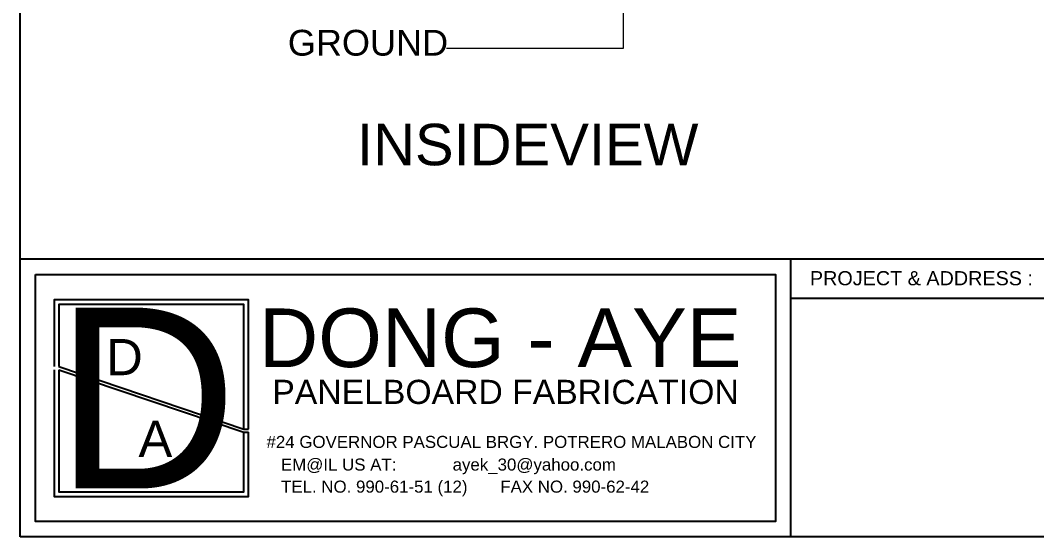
# Model space of a CAD drawing. Header units: inches. Extents: x 18739 to 22272, y 3658 to 7913.
# Drawn here: x 21728.1 to 21818.9, y 5036.1 to 5082.2 of the extents above; entities that cross this region are included whole.
import ezdxf

# ---------------------------------------------------------------- set-up
doc = ezdxf.new("R2010")
doc.units = ezdxf.units.IN
doc.header["$MEASUREMENT"] = 0
doc.layers.add('ENCLOSRURE', color=7, linetype='Continuous', lineweight=20)
doc.styles.get("Standard").update_dxf_attribs({"font": 'arial.ttf'})

msp = doc.modelspace()

# ---------------------------------------------------------------- linework, layer by layer
for p, q in [((21728.08356, 5060.89222, 0.00935), (21975.93116, 5060.89222, 0.00935)), ((21796.87144, 5060.89222, 0.00779), (21796.87144, 5036.06926, -0.07594)), ((21995.19347, 5057.34256, 0.01028), (21796.87144, 5057.34254, -0.00122)), ((21731.52358, 5051.28027, 74.9658), (21748.05482, 5045.68352, 74.9658)), ((21731.52358, 5050.97054, 74.9658), (21748.05482, 5045.4014, 74.9658)), ((21748.05482, 5045.68352, 74.9658), (21748.47633, 5045.68352, 74.9658)), ((21748.05482, 5045.4014, 74.9658), (21748.47633, 5045.4014, 74.9658))]:
    msp.add_line(p, q)
at = {"elevation": 0.01028}
for points in [[(21728.08356, 5036.06926), (21728.08356, 5243.87434), (21995.29541, 5243.87434), (21995.29541, 5036.06926)], [(21729.43788, 5059.48646), (21795.52476, 5059.48646), (21795.52476, 5037.41594), (21729.43788, 5037.41594)]]:
    msp.add_lwpolyline(points, close=True, dxfattribs=at)
at = {"elevation": 74.9658}
for points in [[(21748.47633, 5045.68352), (21748.47633, 5057.2359), (21731.10207, 5057.2359), (21731.10207, 5051.28027)], [(21748.05482, 5045.68352), (21748.05482, 5056.81438), (21731.52358, 5056.81438), (21731.52358, 5051.28027)], [(21731.10207, 5050.97054), (21731.10207, 5039.668), (21748.47633, 5039.668), (21748.47633, 5045.4014)], [(21731.52358, 5050.97054), (21731.52358, 5040.08951), (21748.05482, 5040.08951), (21748.05482, 5045.4014)]]:
    msp.add_lwpolyline(points, dxfattribs=at)
at = {"layer": 'ENCLOSRURE', "color": 252}
for p, q in [((21781.9393, 5087.30097), (21781.9393, 5079.70747)), ((21781.93131, 5079.7063), (21766.15976, 5079.7063))]:
    msp.add_line(p, q, dxfattribs=at)

# ---------------------------------------------------------------- texts
for s, height, p in [('D', 16.16794, (21731.17513, 5040.37896, 74.9658)), ('D', 3.23359, (21735.76152, 5050.49955, 74.9658)), ('PANELBOARD FABRICATION', 2.1557259, (21750.58899, 5047.93214, 536.41711)), ('A', 3.23359, (21738.63864, 5043.2026, -124.49271)), ('#24 GOVERNOR PASCUAL BRGY. POTRERO MALABON CITY ', 1.077863, (21750.07293, 5043.99894, 155.41223)), ('EM@IL US AT:            ayek_30@yahoo.com', 1.077863, (21751.36075, 5041.97585, -4.44667)), ('TEL. NO. 990-61-51 (12)       FAX NO. 990-62-42', 1.077863, (21751.37152, 5040.00224, 79.67472))]:
    msp.add_text(s, height=height).set_placement(p)
at = {"color": 1}
msp.add_text('DONG - AYE', height=5.235956, dxfattribs=at).set_placement((21749.40616, 5051.22368, 67.43859))
at = {"insert": (21758.1514, 5072.96592), "char_height": 3.70656, "attachment_point": 1}
msp.add_mtext_dynamic_manual_height_columns('INSIDEVIEW', width=8.8205467, gutter_width=1, heights=[0.83509], dxfattribs=at)
at = {"color": 0, "insert": (21798.60235, 5059.79991, 0.01104), "char_height": 1.2645397, "attachment_point": 1}
msp.add_mtext_dynamic_manual_height_columns('PROJECT & ADDRESS : ', width=72.1841456, gutter_width=1, heights=[0.83509], dxfattribs=at)
at = {"layer": 'ENCLOSRURE', "color": 0}
msp.add_text('GROUND', height=2.305742, dxfattribs=at).set_placement((21751.97576, 5079.05387))

doc.saveas('drawing.dxf')
